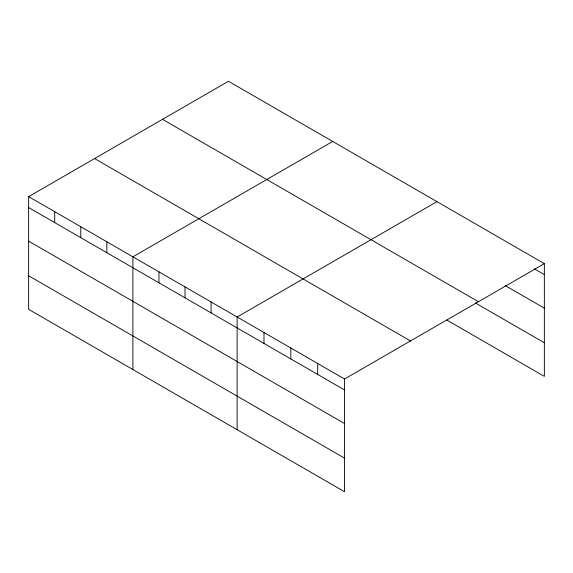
<?xml version="1.0" encoding="UTF-8"?>
<svg xmlns="http://www.w3.org/2000/svg" width="573" height="573" viewBox="0 0 573 573"><rect width="100%" height="100%" fill="white"/><g stroke="black" fill="none" stroke-linecap="round" stroke-linejoin="round"><path stroke-width="0.86" d="M28.65 196.632L344.538 379.011L344.538 491.727L28.65 309.348L28.65 196.632L228.462 81.273L544.35 263.652L544.35 376.368L446.919 320.121M332.705 141.452L132.893 256.819L132.893 369.535M436.948 201.639L237.136 316.998L237.136 429.721M344.538 379.011L544.35 263.652M534.38 268.823L544.35 274.582M505.221 285.583L544.35 308.174M162.524 119.342L478.412 301.72M475.304 302.916L544.35 342.783M94.588 158.563L410.476 340.942M28.65 207.562L344.538 389.941M28.65 241.154L344.538 423.533M28.65 275.763L344.538 458.142M317.686 363.504L317.686 374.441M290.84 348.004L290.84 358.942M263.988 332.505L263.988 343.435M211.079 301.957L211.079 312.887M185.015 286.908L185.015 297.845M158.957 271.86L158.957 282.797M106.836 241.77L106.836 252.7M80.772 226.722L80.772 237.659M54.714 211.673L54.714 222.611"/></g></svg>
